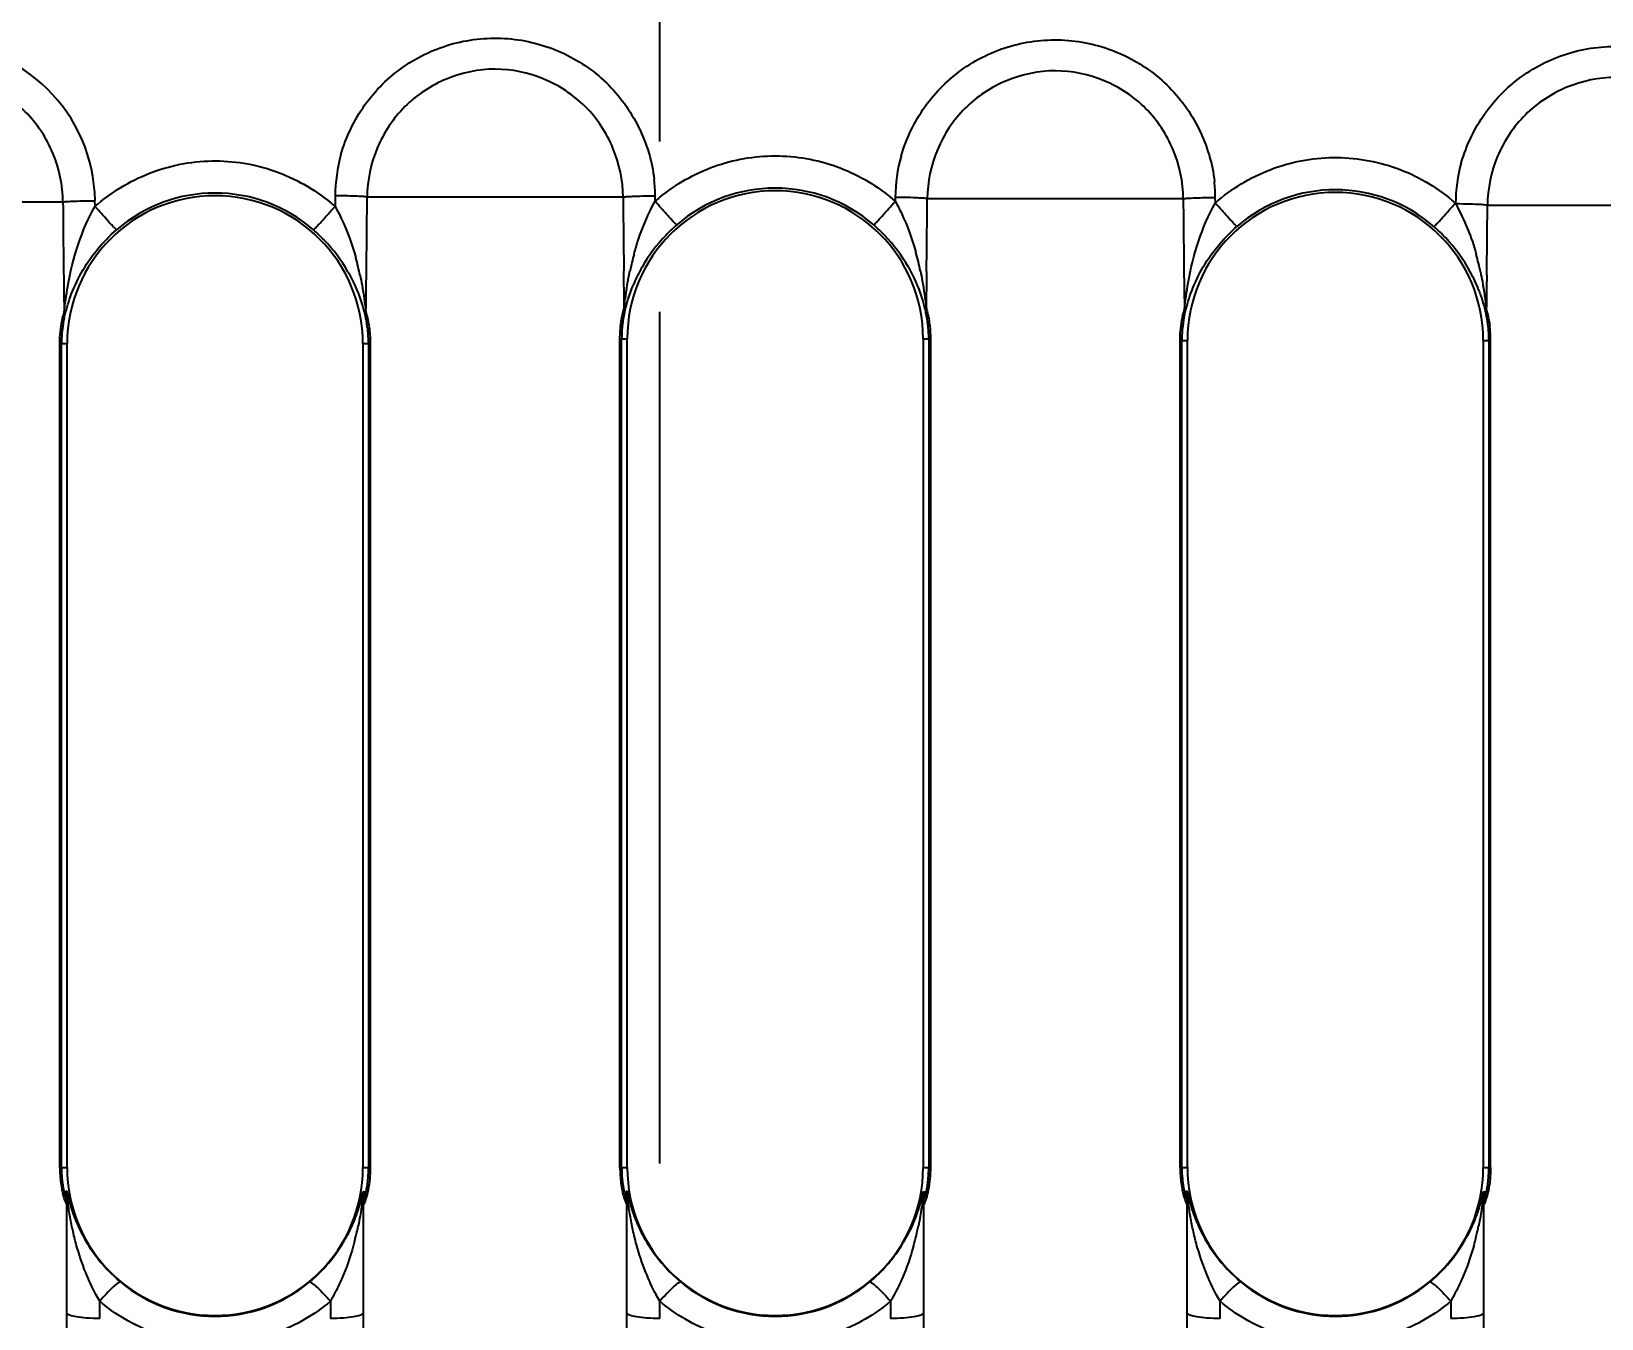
# Model space of a CAD drawing. Header units: millimetres. Extents: x 1147 to 12155, y -6137 to -4403.
# Drawn here: x 4084.55 to 4132.47, y -5163.33 to -5124.06 of the extents above; entities that cross this region are included whole.
import ezdxf

# ---------------------------------------------------------------- set-up
doc = ezdxf.new("R2010")
doc.units = ezdxf.units.MM
doc.header["$LTSCALE"] = 16.335
doc.header["$PDMODE"] = 3
doc.header["$PDSIZE"] = 0.3125
doc.linetypes.add('CENTER', pattern=[0.6, 0.375, -0.075, 0.075, -0.075])
doc.linetypes.add('HIDDEN', pattern=[0.2, 0.1, -0.1])
doc.layers.get('0').update_dxf_attribs({"linetype": 'CONTINUOUS'})
doc.layers.get('Defpoints').update_dxf_attribs({"linetype": 'CONTINUOUS'})
doc.layers.add('DEFAULT_2', color=8, linetype='HIDDEN')
doc.styles.get("Standard").update_dxf_attribs({"font": 'txt', "width": 0.8})
doc.dimstyles.get("Standard").update_dxf_attribs({"dimtxt": 0.15625, "dimasz": 0.1875, "dimexe": 0.125, "dimexo": 0.0625, "dimtad": 0, "dimtih": 1, "dimtoh": 1, "dimdsep": 46, "dimtxsty": 'Standard', "dimcen": 0.09, "dimadec": 0, "dimazin": 0, "dimtp": 0.01, "dimtm": 0.01, "dimtfac": 1, "dimtofl": 0, "dimtmove": 0, "dimatfit": 3, "dimfxl": 0, "dimtolj": 1, "dimarcsym": 0})

# ---------------------------------------------------------------- blocks, each defined once
blk = doc.blocks.new('*D704')
at = {"color": 4, "lineweight": -2}
blk.add_line((4350.879, -5108.772), (4392.478, -5108.772), dxfattribs=at)
at = {"layer": 'Defpoints', "color": 0}
for p in [(4350.817, -5108.772), (4392.478, -5108.772), (4103.729, -5263.772)]:
    blk.add_point(p, dxfattribs=at)
at = {"color": 6, "insert": (4406.344, -5108.772), "char_height": 8, "attachment_point": 5}
blk.add_mtext('\\A1;155.00', dxfattribs=at)
blk = doc.blocks.new('*D705')
at = {"color": 4, "lineweight": -2}
blk.add_line((4348.791, -5058.772), (4392.478, -5058.772), dxfattribs=at)
at = {"layer": 'Defpoints', "color": 0}
for p in [(4348.729, -5058.772), (4392.478, -5058.772), (4103.729, -5263.772)]:
    blk.add_point(p, dxfattribs=at)
at = {"color": 6, "insert": (4406.878, -5058.772), "char_height": 8, "attachment_point": 5}
blk.add_mtext('\\A1;205.00', dxfattribs=at)
blk = doc.blocks.new('*D711')
at = {"color": 4, "lineweight": -2}
blk.add_line((4103.729, -5038.7), (4103.729, -5013.344), dxfattribs=at)
at = {"layer": 'Defpoints', "color": 0}
for p in [(4103.729, -5013.344), (4103.729, -5038.762), (4103.729, -5263.772)]:
    blk.add_point(p, dxfattribs=at)
at = {"color": 6, "insert": (4103.729, -5005.344), "char_height": 8, "attachment_point": 5, "rotation": 90}
blk.add_mtext('\\A1;0.00', dxfattribs=at)
blk = doc.blocks.new('*D712')
at = {"color": 4, "lineweight": -2}
blk.add_line((4278.729, -5051.259), (4278.729, -5013.344), dxfattribs=at)
at = {"layer": 'Defpoints', "color": 0}
for p in [(4278.729, -5013.344), (4278.729, -5051.321), (4103.729, -5263.772)]:
    blk.add_point(p, dxfattribs=at)
at = {"color": 6, "insert": (4278.729, -4999.477), "char_height": 8, "attachment_point": 5, "rotation": 90}
blk.add_mtext('\\A1;175.00', dxfattribs=at)
blk = doc.blocks.new('*D713')
at = {"color": 4, "lineweight": -2}
blk.add_line((4348.729, -5054.498), (4348.729, -5013.344), dxfattribs=at)
at = {"layer": 'Defpoints', "color": 0}
for p in [(4348.729, -5013.344), (4348.729, -5054.56), (4103.729, -5263.772)]:
    blk.add_point(p, dxfattribs=at)
at = {"color": 6, "insert": (4348.729, -4998.41), "char_height": 8, "attachment_point": 5, "rotation": 90}
blk.add_mtext('\\A1;245.00', dxfattribs=at)
blk = doc.blocks.new('*D715')
at = {"color": 4, "lineweight": -2}
blk.add_line((3856.578, -5108.772), (3814.98, -5108.772), dxfattribs=at)
at = {"layer": 'Defpoints', "color": 0}
for p in [(3814.98, -5108.772), (3856.641, -5108.772), (4103.729, -5263.772)]:
    blk.add_point(p, dxfattribs=at)
at = {"color": 6, "insert": (3801.113, -5108.772), "char_height": 8, "attachment_point": 5}
blk.add_mtext('\\A1;155.00', dxfattribs=at)
blk = doc.blocks.new('*D716')
at = {"color": 4, "lineweight": -2}
blk.add_line((3858.666, -5058.772), (3814.98, -5058.772), dxfattribs=at)
at = {"layer": 'Defpoints', "color": 0}
for p in [(3814.98, -5058.772), (3858.729, -5058.772), (4103.729, -5263.772)]:
    blk.add_point(p, dxfattribs=at)
at = {"color": 6, "insert": (3800.58, -5058.772), "char_height": 8, "attachment_point": 5}
blk.add_mtext('\\A1;205.00', dxfattribs=at)
blk = doc.blocks.new('*D721')
at = {"color": 4, "lineweight": -2}
blk.add_line((3858.729, -5054.498), (3858.729, -5013.344), dxfattribs=at)
at = {"layer": 'Defpoints', "color": 0}
for p in [(3858.729, -5013.344), (3858.729, -5054.56), (4103.729, -5263.772)]:
    blk.add_point(p, dxfattribs=at)
at = {"color": 6, "insert": (3858.729, -4998.41), "char_height": 8, "attachment_point": 5, "rotation": 90}
blk.add_mtext('\\A1;245.00', dxfattribs=at)

msp = doc.modelspace()

# ---------------------------------------------------------------- linework, layer by layer
at = {"color": 1, "linetype": 'CENTER', "ltscale": 4.241886}
msp.add_line((4103.729, -5532.772), (4103.729, -4991.772), dxfattribs=at)
at = {"color": 7, "linetype": 'Continuous'}
for p, q in [((4093.819, -5129.075), (4093.816, -5129.395)), ((4094.796, -5129.112), (4102.607, -5129.112)), ((4103.586, -5129.245), (4103.585, -5129.075)), ((4110.914, -5129.126), (4110.911, -5129.245)), ((4120.679, -5129.294), (4120.677, -5129.125)), ((4077.702, -5129.263), (4085.515, -5129.263)), ((4086.493, -5129.396), (4086.491, -5129.225)), ((4111.889, -5129.163), (4119.701, -5129.163)), ((4128.982, -5129.364), (4136.794, -5129.364)), ((4102.511, -5158.724), (4102.511, -5133.436)), ((4102.511, -5133.436), (4102.734, -5133.436)), ((4102.563, -5158.724), (4102.563, -5133.436)), ((4102.734, -5158.724), (4102.734, -5133.436)), ((4111.762, -5133.436), (4111.762, -5158.724)), ((4111.762, -5133.436), (4111.986, -5133.436)), ((4111.934, -5133.436), (4111.934, -5158.724)), ((4111.986, -5133.436), (4111.986, -5158.724)), ((4085.417, -5158.724), (4085.417, -5133.587)), ((4085.417, -5133.587), (4085.641, -5133.587)), ((4085.469, -5158.724), (4085.469, -5133.587)), ((4085.641, -5158.724), (4085.641, -5133.587)), ((4094.668, -5133.587), (4094.668, -5158.724)), ((4094.668, -5133.587), (4094.892, -5133.587)), ((4094.84, -5133.587), (4094.84, -5158.724)), ((4094.892, -5133.587), (4094.892, -5158.724)), ((4119.604, -5158.724), (4119.604, -5133.486)), ((4119.604, -5133.486), (4119.828, -5133.486)), ((4119.656, -5158.724), (4119.656, -5133.486)), ((4119.828, -5158.724), (4119.828, -5133.486)), ((4128.855, -5133.486), (4128.855, -5158.724)), ((4128.855, -5133.486), (4129.079, -5133.486)), ((4129.027, -5133.486), (4129.027, -5158.724)), ((4129.079, -5158.724), (4129.079, -5133.486)), ((4085.417, -5158.724), (4085.641, -5158.724)), ((4094.668, -5158.724), (4094.892, -5158.724)), ((4102.511, -5158.724), (4102.734, -5158.724)), ((4111.762, -5158.724), (4111.986, -5158.724)), ((4119.604, -5158.724), (4119.828, -5158.724)), ((4128.855, -5158.724), (4129.079, -5158.724)), ((4085.63, -5163.152), (4085.63, -5159.603)), ((4094.679, -5159.603), (4094.679, -5163.152)), ((4102.723, -5163.152), (4102.723, -5159.603)), ((4111.773, -5159.603), (4111.773, -5163.152)), ((4119.817, -5163.152), (4119.817, -5159.603)), ((4128.866, -5159.603), (4128.866, -5163.152)), ((4086.635, -5163.332), (4086.635, -5162.802)), ((4093.674, -5162.802), (4093.674, -5163.332)), ((4103.729, -5163.332), (4103.729, -5162.802)), ((4110.767, -5162.802), (4110.767, -5163.332)), ((4120.822, -5163.332), (4120.822, -5162.802)), ((4127.861, -5162.802), (4127.861, -5163.332))]:
    msp.add_line(p, q, dxfattribs=at)
for centre, radius, start, end in [((4103.729, -7118.947), 1999.166, 85.604565, 94.395435), ((4081.608, -5129.296), 4.886, 0.8359, 179.1817), ((4132.581, -5129.31), 4.57, 164.2029, 179.9649), ((4099.126, -5129.073), 4.459, 359.974, 6.2887), ((4116.664, -5129.089), 4.013, 359.4733, 6.3789), ((4090.155, -5133.587), 4.514, 0, 180), ((4090.155, -5133.577), 4.584, 49.0593, 130.9599), ((3476.951, -5124.4), 617.863, 359.236396, 359.563006), ((4643.385, -5125.089), 540.792, 180.42622, 180.66495), ((4107.248, -5133.436), 4.514, 0, 180), ((4107.222, -5133.38), 5.507, 129.3533, 131.3226), ((4107.248, -5133.427), 4.585, 49.0381, 130.9572), ((4107.276, -5133.378), 5.504, 48.6719, 50.6404), ((4124.342, -5133.486), 4.514, 0, 180), ((4124.342, -5133.477), 4.585, 48.8633, 130.9494), ((4705.48, -5124.417), 619.984, 180.447881, 180.759619), ((4089.956, -5133.858), 5.9, 49.142, 50.9916), ((3569.335, -5125.084), 542.568, 359.33486, 359.56931), ((4727.14, -5124.547), 607.457, 180.435322, 180.753863), ((4124.394, -5133.349), 5.424, 48.1818, 49.7257), ((4127.786, -5153.189), 23.865, 88.4217, 89.4631), ((3585.688, -5125.208), 543.31, 359.33797, 359.56175), ((4107.554, -5133.777), 5.05, 130.9698, 136.2192), ((4106.943, -5133.777), 5.049, 43.7413, 49.0259), ((4124.095, -5133.766), 4.965, 43.3006, 48.9118), ((4089.855, -5133.921), 5.041, 43.9137, 49.0511), ((4089.94, -5133.84), 4.923, 29.8155, 43.9236), ((4107.445, -5133.677), 4.902, 136.1861, 150.3353), ((4107.036, -5133.688), 4.921, 29.6122, 43.7459), ((4124.133, -5133.736), 4.917, 28.3599, 43.3449), ((4085.622, -5133.409), 9.16, 11.9764, 15.4253), ((4111.828, -5133.269), 9.21, 164.7995, 168.0906), ((4102.711, -5133.259), 9.166, 11.8792, 15.4897), ((4119.258, -5133.443), 9.729, 12.1196, 15.322), ((4107.422, -5133.662), 4.875, 150.3488, 157.1457), ((4124.168, -5133.713), 4.875, 21.2439, 28.315), ((4125.514, -5133.475), 3.564, 3.6663, 7.1968), ((4124.946, -5133.51), 4.132, 0.3343, 3.6454), ((4090.155, -5158.724), 4.514, 180, 0), ((4107.248, -5158.724), 4.514, 180, 0), ((4124.342, -5158.724), 4.514, 180, 0), ((4060.267, -5158.593), 25.363, 357.655, 357.9277), ((4084.688, -5159.827), 0.942, 0.0141, 12.0456), ((4057.822, -5158.504), 27.81, 357.9269, 358.0608), ((4084.72, -5159.603), 0.91, 0.0251, 10.0006), ((4095.583, -5159.602), 0.903, 170.0415, 180.0866), ((4095.621, -5159.827), 0.942, 167.9548, 179.984), ((4121.3, -5158.544), 26.622, 181.9381, 182.3377), ((4077.361, -5158.593), 25.363, 357.655, 357.9277), ((4101.782, -5159.827), 0.942, 0.0141, 12.0456), ((4074.915, -5158.504), 27.81, 357.9269, 358.0608), ((4101.814, -5159.603), 0.91, 0.0251, 10.0006), ((4112.676, -5159.602), 0.903, 170.0415, 180.0866), ((4112.715, -5159.827), 0.942, 167.9548, 179.984), ((4138.393, -5158.544), 26.622, 181.9381, 182.3377), ((4094.454, -5158.593), 25.363, 357.655, 357.9277), ((4118.875, -5159.827), 0.942, 0.0141, 12.0456), ((4092.009, -5158.504), 27.81, 357.9269, 358.0608), ((4118.907, -5159.603), 0.91, 0.0251, 10.0006), ((4129.77, -5159.602), 0.903, 170.0415, 180.0866), ((4129.808, -5159.827), 0.942, 167.9548, 179.984), ((4155.487, -5158.544), 26.622, 181.9381, 182.3377), ((4085.852, -5158.729), 8.852, 344.3403, 348.4216), ((4102.946, -5158.729), 8.852, 344.3403, 348.4216), ((4120.039, -5158.729), 8.852, 344.3403, 348.4216), ((4090.155, -5158.776), 4.486, 230.0544, 309.9456), ((4107.248, -5158.776), 4.486, 230.0544, 309.9456), ((4124.342, -5158.776), 4.486, 230.0544, 309.9456)]:
    msp.add_arc(centre, radius, start, end, dxfattribs=at)
for points, knots in [([(4093.995, -5127.821), (4094.152, -5127.286), (4094.64, -5126.257), (4095.853, -5125.059), (4097.4, -5124.341), (4099.098, -5124.186), (4100.75, -5124.607), (4102.165, -5125.561), (4103.163, -5126.94), (4103.495, -5128.031), (4103.558, -5128.584)], [0, 0, 0, 0, 0.125, 0.250014, 0.375025, 0.500045, 0.62506, 0.750081, 0.875068, 1, 1, 1, 1]), ([(4111.09, -5127.866), (4111.248, -5127.331), (4111.737, -5126.301), (4112.954, -5125.104), (4114.503, -5124.387), (4116.203, -5124.239), (4117.853, -5124.669), (4119.267, -5125.62), (4120.101, -5126.774), (4120.507, -5127.815), (4120.626, -5128.365), (4120.652, -5128.643)], [0, 0, 0, 0, 0.12504, 0.250095, 0.375148, 0.500214, 0.625232, 0.75013, 0.874839, 0.937484, 1, 1, 1, 1]), ([(4128.183, -5128.066), (4128.342, -5127.531), (4128.831, -5126.502), (4130.046, -5125.305), (4131.595, -5124.589), (4133.294, -5124.437), (4134.945, -5124.863), (4136.36, -5125.82), (4137.355, -5127.202), (4137.685, -5128.294), (4137.746, -5128.848)], [0, 0, 0, 0, 0.124999, 0.250012, 0.375022, 0.500042, 0.625058, 0.750077, 0.875066, 1, 1, 1, 1]), ([(4102.607, -5129.112), (4102.603, -5128.605), (4102.387, -5127.585), (4101.53, -5126.285), (4100.23, -5125.427), (4098.705, -5125.107), (4097.18, -5125.424), (4095.877, -5126.281), (4095.017, -5127.582), (4094.8, -5128.604), (4094.796, -5129.112)], [0, 0, 0, 0, 0.125098, 0.250005, 0.374905, 0.499683, 0.624478, 0.749467, 0.874598, 1, 1, 1, 1]), ([(4119.701, -5129.163), (4119.696, -5128.656), (4119.481, -5127.636), (4118.624, -5126.335), (4117.324, -5125.478), (4115.799, -5125.158), (4114.273, -5125.474), (4112.971, -5126.331), (4112.11, -5127.632), (4111.893, -5128.654), (4111.889, -5129.163)], [0, 0, 0, 0, 0.125095, 0.249996, 0.374892, 0.499668, 0.624466, 0.749461, 0.874598, 1, 1, 1, 1]), ([(4085.515, -5129.263), (4085.51, -5128.756), (4085.294, -5127.737), (4084.437, -5126.436), (4083.137, -5125.578), (4081.612, -5125.258), (4080.086, -5125.575), (4078.784, -5126.431), (4077.923, -5127.733), (4077.707, -5128.755), (4077.702, -5129.263)], [0, 0, 0, 0, 0.125071, 0.249972, 0.374885, 0.499675, 0.624474, 0.749465, 0.874594, 1, 1, 1, 1]), ([(4136.794, -5129.364), (4136.79, -5128.857), (4136.574, -5127.837), (4135.717, -5126.537), (4134.417, -5125.679), (4132.893, -5125.359), (4131.367, -5125.676), (4130.064, -5126.532), (4129.203, -5127.833), (4128.986, -5128.855), (4128.982, -5129.364)], [0, 0, 0, 0, 0.125093, 0.249989, 0.374879, 0.499655, 0.624455, 0.749456, 0.874598, 1, 1, 1, 1]), ([(4086.493, -5129.396), (4086.982, -5128.973), (4088.11, -5128.278), (4090.056, -5127.898), (4092.015, -5128.209), (4093.166, -5128.866), (4093.67, -5129.273)], [0, 0, 0, 0, 0.249943, 0.499951, 0.749957, 1, 1, 1, 1]), ([(4103.73, -5129.122), (4104.219, -5128.721), (4105.343, -5128.08), (4107.248, -5127.749), (4109.154, -5128.08), (4110.278, -5128.721), (4110.767, -5129.122)], [0, 0, 0, 0, 0.250043, 0.5, 0.749957, 1, 1, 1, 1]), ([(4120.679, -5129.294), (4121.17, -5128.864), (4122.312, -5128.168), (4124.274, -5127.793), (4126.244, -5128.119), (4127.403, -5128.789), (4127.9, -5129.211)], [0, 0, 0, 0, 0.249995, 0.499989, 0.74998, 1, 1, 1, 1]), ([(4094.796, -5129.112), (4094.753, -5129.105), (4094.633, -5129.098), (4094.308, -5129.081), (4094.025, -5129.077), (4093.819, -5129.075)], [0, 0, 0, 0, 0.133581, 0.367162, 1, 1, 1, 1]), ([(4102.607, -5129.112), (4102.65, -5129.105), (4102.769, -5129.098), (4103.095, -5129.081), (4103.378, -5129.077), (4103.585, -5129.075)], [0, 0, 0, 0, 0.132518, 0.36516, 1, 1, 1, 1]), ([(4111.889, -5129.163), (4111.846, -5129.156), (4111.726, -5129.148), (4111.401, -5129.131), (4111.118, -5129.127), (4110.912, -5129.125)], [0, 0, 0, 0, 0.133435, 0.366935, 1, 1, 1, 1]), ([(4119.701, -5129.163), (4119.743, -5129.156), (4119.862, -5129.148), (4120.187, -5129.132), (4120.47, -5129.127), (4120.676, -5129.125)], [0, 0, 0, 0, 0.132483, 0.364989, 1, 1, 1, 1]), ([(4085.515, -5129.263), (4085.557, -5129.256), (4085.676, -5129.248), (4086.001, -5129.231), (4086.284, -5129.227), (4086.491, -5129.225)], [0, 0, 0, 0, 0.132392, 0.364926, 1, 1, 1, 1]), ([(4085.55, -5132.636), (4085.581, -5132.368), (4085.673, -5131.67), (4085.943, -5130.568), (4086.282, -5129.768), (4086.493, -5129.396)], [0, 0, 0, 0, 0.238237, 0.622282, 1, 1, 1, 1]), ([(4087.149, -5130.115), (4087.141, -5130.112), (4087.121, -5130.089), (4087.078, -5130.049), (4087.015, -5129.982), (4086.894, -5129.851), (4086.718, -5129.653), (4086.57, -5129.485), (4086.493, -5129.396)], [0, 0, 0, 0, 0.027303, 0.088909, 0.183502, 0.309648, 0.638211, 1, 1, 1, 1]), ([(4093.159, -5130.114), (4093.167, -5130.111), (4093.187, -5130.088), (4093.23, -5130.049), (4093.293, -5129.981), (4093.414, -5129.851), (4093.591, -5129.652), (4093.739, -5129.484), (4093.816, -5129.395)], [0, 0, 0, 0, 0.027273, 0.08878, 0.183259, 0.309323, 0.637929, 1, 1, 1, 1]), ([(4093.816, -5129.396), (4093.884, -5129.516), (4094.145, -5130.021), (4094.338, -5130.559), (4094.452, -5130.973)], [0, 0, 0, 0, 0.244042, 1, 1, 1, 1]), ([(4102.941, -5130.854), (4102.979, -5130.712), (4103.145, -5130.158), (4103.373, -5129.62), (4103.586, -5129.244)], [0, 0, 0, 0, 0.253976, 1, 1, 1, 1]), ([(4104.243, -5129.964), (4104.235, -5129.961), (4104.214, -5129.938), (4104.171, -5129.898), (4104.109, -5129.83), (4103.987, -5129.7), (4103.811, -5129.501), (4103.663, -5129.333), (4103.586, -5129.244)], [0, 0, 0, 0, 0.027294, 0.088906, 0.183514, 0.309682, 0.638276, 1, 1, 1, 1]), ([(4110.254, -5129.964), (4110.262, -5129.961), (4110.282, -5129.939), (4110.325, -5129.899), (4110.388, -5129.831), (4110.509, -5129.7), (4110.685, -5129.502), (4110.834, -5129.333), (4110.911, -5129.245)], [0, 0, 0, 0, 0.027227, 0.088711, 0.183181, 0.309251, 0.6379, 1, 1, 1, 1]), ([(4110.911, -5129.244), (4110.979, -5129.364), (4111.238, -5129.865), (4111.43, -5130.4), (4111.544, -5130.811)], [0, 0, 0, 0, 0.244018, 1, 1, 1, 1]), ([(4119.736, -5132.54), (4119.766, -5132.271), (4119.859, -5131.571), (4120.129, -5130.467), (4120.468, -5129.666), (4120.679, -5129.294)], [0, 0, 0, 0, 0.238575, 0.622471, 1, 1, 1, 1]), ([(4121.337, -5130.014), (4121.328, -5130.01), (4121.308, -5129.988), (4121.265, -5129.948), (4121.203, -5129.88), (4121.081, -5129.75), (4120.905, -5129.551), (4120.756, -5129.383), (4120.679, -5129.294)], [0, 0, 0, 0, 0.027296, 0.088914, 0.18353, 0.309706, 0.63831, 1, 1, 1, 1]), ([(4127.349, -5130.015), (4127.357, -5130.012), (4127.376, -5129.99), (4127.419, -5129.95), (4127.481, -5129.883), (4127.601, -5129.753), (4127.777, -5129.556), (4127.924, -5129.388), (4128.001, -5129.3)], [0, 0, 0, 0, 0.027125, 0.088412, 0.182644, 0.308501, 0.637065, 1, 1, 1, 1]), ([(4128.017, -5129.325), (4128.142, -5129.576), (4128.397, -5130.073), (4128.569, -5130.605), (4128.642, -5130.873)], [0, 0, 0, 0, 0.50264, 1, 1, 1, 1]), ([(4128.982, -5129.364), (4128.919, -5129.353), (4128.739, -5129.344), (4128.56, -5129.336), (4128.444, -5129.333)], [0, 0, 0, 0, 0.353799, 1, 1, 1, 1]), ([(4119.741, -5132.707), (4119.794, -5132.485), (4119.926, -5132.013), (4120.368, -5131.047), (4120.906, -5130.388), (4121.337, -5130.014)], [0, 0, 0, 0, 0.215875, 0.461488, 1, 1, 1, 1]), ([(4085.554, -5132.804), (4085.608, -5132.583), (4085.739, -5132.112), (4086.181, -5131.148), (4086.719, -5130.488), (4087.149, -5130.115)], [0, 0, 0, 0, 0.215481, 0.461189, 1, 1, 1, 1]), ([(4094.212, -5131.392), (4094.273, -5131.499), (4094.487, -5131.908), (4094.64, -5132.347), (4094.723, -5132.676)], [0, 0, 0, 0, 0.26617, 1, 1, 1, 1]), ([(4094.583, -5131.508), (4094.603, -5131.606), (4094.677, -5131.978), (4094.727, -5132.356), (4094.759, -5132.634)], [0, 0, 0, 0, 0.262106, 1, 1, 1, 1]), ([(4102.643, -5132.488), (4102.652, -5132.403), (4102.695, -5132.027), (4102.756, -5131.654), (4102.817, -5131.368)], [0, 0, 0, 0, 0.227541, 1, 1, 1, 1]), ([(4111.314, -5131.256), (4111.374, -5131.362), (4111.585, -5131.769), (4111.736, -5132.205), (4111.818, -5132.531)], [0, 0, 0, 0, 0.265917, 1, 1, 1, 1]), ([(4111.681, -5131.372), (4111.701, -5131.468), (4111.774, -5131.838), (4111.823, -5132.212), (4111.854, -5132.489)], [0, 0, 0, 0, 0.261701, 1, 1, 1, 1]), ([(4128.77, -5131.401), (4128.791, -5131.496), (4128.865, -5131.875), (4128.919, -5132.257), (4128.948, -5132.543)], [0, 0, 0, 0, 0.254256, 1, 1, 1, 1]), ([(4102.647, -5132.656), (4102.663, -5132.59), (4102.737, -5132.288), (4102.836, -5131.992), (4102.93, -5131.769)], [0, 0, 0, 0, 0.219349, 1, 1, 1, 1]), ([(4128.712, -5131.946), (4128.732, -5131.999), (4128.807, -5132.202), (4128.868, -5132.409), (4128.908, -5132.564)], [0, 0, 0, 0, 0.261433, 1, 1, 1, 1]), ([(4102.606, -5132.622), (4102.609, -5132.609), (4102.62, -5132.565), (4102.633, -5132.521), (4102.643, -5132.488)], [0, 0, 0, 0, 0.271191, 1, 1, 1, 1]), ([(4111.854, -5132.489), (4111.864, -5132.526), (4111.915, -5132.709), (4111.949, -5132.896), (4111.964, -5133.045)], [0, 0, 0, 0, 0.205412, 1, 1, 1, 1]), ([(4085.417, -5133.587), (4085.417, -5133.494), (4085.43, -5133.174), (4085.483, -5132.854), (4085.55, -5132.636)], [0, 0, 0, 0, 0.289844, 1, 1, 1, 1]), ([(4085.554, -5132.804), (4085.527, -5132.918), (4085.487, -5133.178), (4085.469, -5133.441), (4085.469, -5133.587)], [0, 0, 0, 0, 0.443561, 1, 1, 1, 1]), ([(4094.723, -5132.676), (4094.731, -5132.708), (4094.742, -5132.751), (4094.752, -5132.793), (4094.754, -5132.803)], [0, 0, 0, 0, 0.768565, 1, 1, 1, 1]), ([(4094.84, -5133.587), (4094.84, -5133.44), (4094.822, -5133.177), (4094.782, -5132.916), (4094.754, -5132.803)], [0, 0, 0, 0, 0.557125, 1, 1, 1, 1]), ([(4094.759, -5132.634), (4094.769, -5132.672), (4094.82, -5132.855), (4094.855, -5133.043), (4094.87, -5133.193)], [0, 0, 0, 0, 0.204255, 1, 1, 1, 1]), ([(4102.511, -5133.436), (4102.511, -5133.361), (4102.519, -5133.087), (4102.559, -5132.814), (4102.606, -5132.622)], [0, 0, 0, 0, 0.274312, 1, 1, 1, 1]), ([(4102.647, -5132.656), (4102.62, -5132.769), (4102.58, -5133.029), (4102.563, -5133.29), (4102.563, -5133.436)], [0, 0, 0, 0, 0.444258, 1, 1, 1, 1]), ([(4111.818, -5132.531), (4111.826, -5132.563), (4111.837, -5132.605), (4111.847, -5132.647), (4111.849, -5132.657)], [0, 0, 0, 0, 0.768133, 1, 1, 1, 1]), ([(4111.934, -5133.436), (4111.934, -5133.29), (4111.916, -5133.029), (4111.876, -5132.77), (4111.849, -5132.657)], [0, 0, 0, 0, 0.555847, 1, 1, 1, 1]), ([(4119.604, -5133.486), (4119.604, -5133.394), (4119.617, -5133.075), (4119.67, -5132.757), (4119.736, -5132.54)], [0, 0, 0, 0, 0.289241, 1, 1, 1, 1]), ([(4119.741, -5132.707), (4119.713, -5132.82), (4119.674, -5133.079), (4119.656, -5133.341), (4119.656, -5133.486)], [0, 0, 0, 0, 0.44446, 1, 1, 1, 1]), ([(4128.908, -5132.564), (4128.911, -5132.577), (4128.923, -5132.626), (4128.935, -5132.674), (4128.943, -5132.71)], [0, 0, 0, 0, 0.266165, 1, 1, 1, 1]), ([(4129.027, -5133.486), (4129.027, -5133.412), (4129.018, -5133.152), (4128.987, -5132.891), (4128.943, -5132.71)], [0, 0, 0, 0, 0.283711, 1, 1, 1, 1]), ([(4128.948, -5132.543), (4128.953, -5132.558), (4128.973, -5132.627), (4128.991, -5132.697), (4129.002, -5132.752)], [0, 0, 0, 0, 0.219907, 1, 1, 1, 1]), ([(4129.002, -5132.752), (4129.007, -5132.774), (4129.026, -5132.865), (4129.04, -5132.958), (4129.05, -5133.029)], [0, 0, 0, 0, 0.234524, 1, 1, 1, 1]), ([(4085.417, -5158.724), (4085.417, -5158.805), (4085.423, -5158.966), (4085.444, -5159.19), (4085.485, -5159.415), (4085.511, -5159.564), (4085.63, -5159.913), (4085.63, -5159.827)], [0, 0, 0, 0, 0.21499, 0.42121, 0.609642, 0.77114, 1, 1, 1, 1]), ([(4085.469, -5158.724), (4085.469, -5158.836), (4085.477, -5159.001), (4085.501, -5159.211), (4085.521, -5159.35), (4085.544, -5159.465), (4085.565, -5159.557), (4085.585, -5159.609), (4085.595, -5159.644), (4085.603, -5159.646)], [0, 0, 0, 0, 0.358861, 0.52633, 0.677356, 0.80557, 0.905304, 0.971566, 1, 1, 1, 1]), ([(4094.892, -5158.724), (4094.892, -5158.956), (4094.862, -5159.277), (4094.773, -5159.637), (4094.73, -5159.77), (4094.707, -5159.817)], [0, 0, 0, 0, 0.62537, 0.85881, 1, 1, 1, 1]), ([(4094.815, -5159.149), (4094.819, -5159.115), (4094.833, -5158.974), (4094.84, -5158.832), (4094.84, -5158.724)], [0, 0, 0, 0, 0.240833, 1, 1, 1, 1]), ([(4102.511, -5158.724), (4102.511, -5158.805), (4102.517, -5158.966), (4102.538, -5159.19), (4102.579, -5159.415), (4102.605, -5159.564), (4102.723, -5159.913), (4102.723, -5159.827)], [0, 0, 0, 0, 0.21499, 0.42121, 0.609642, 0.77114, 1, 1, 1, 1]), ([(4102.563, -5158.724), (4102.563, -5158.836), (4102.571, -5159.001), (4102.594, -5159.211), (4102.615, -5159.35), (4102.638, -5159.465), (4102.658, -5159.557), (4102.679, -5159.609), (4102.688, -5159.644), (4102.697, -5159.646)], [0, 0, 0, 0, 0.358861, 0.52633, 0.677356, 0.80557, 0.905304, 0.971566, 1, 1, 1, 1]), ([(4111.986, -5158.724), (4111.986, -5158.956), (4111.956, -5159.277), (4111.866, -5159.637), (4111.823, -5159.77), (4111.8, -5159.817)], [0, 0, 0, 0, 0.62537, 0.85881, 1, 1, 1, 1]), ([(4111.909, -5159.149), (4111.913, -5159.115), (4111.927, -5158.974), (4111.934, -5158.832), (4111.934, -5158.724)], [0, 0, 0, 0, 0.240833, 1, 1, 1, 1]), ([(4119.604, -5158.724), (4119.604, -5158.805), (4119.61, -5158.966), (4119.631, -5159.19), (4119.672, -5159.415), (4119.698, -5159.564), (4119.817, -5159.913), (4119.817, -5159.827)], [0, 0, 0, 0, 0.21499, 0.42121, 0.609642, 0.77114, 1, 1, 1, 1]), ([(4119.656, -5158.724), (4119.656, -5158.836), (4119.664, -5159.001), (4119.688, -5159.211), (4119.708, -5159.35), (4119.731, -5159.465), (4119.752, -5159.557), (4119.772, -5159.609), (4119.782, -5159.644), (4119.79, -5159.646)], [0, 0, 0, 0, 0.358861, 0.52633, 0.677356, 0.80557, 0.905304, 0.971566, 1, 1, 1, 1]), ([(4129.079, -5158.724), (4129.079, -5158.957), (4129.049, -5159.279), (4128.959, -5159.64), (4128.916, -5159.772), (4128.893, -5159.819)], [0, 0, 0, 0, 0.626809, 0.860208, 1, 1, 1, 1]), ([(4129.002, -5159.149), (4129.006, -5159.115), (4129.02, -5158.974), (4129.027, -5158.832), (4129.027, -5158.724)], [0, 0, 0, 0, 0.240833, 1, 1, 1, 1]), ([(4094.7, -5159.63), (4094.7, -5159.636), (4094.703, -5159.654), (4094.729, -5159.616), (4094.738, -5159.565), (4094.77, -5159.455), (4094.793, -5159.315), (4094.809, -5159.207), (4094.815, -5159.149)], [0, 0, 0, 0, 0.031532, 0.058615, 0.179548, 0.387286, 0.666665, 1, 1, 1, 1]), ([(4111.794, -5159.63), (4111.794, -5159.636), (4111.796, -5159.654), (4111.822, -5159.616), (4111.831, -5159.565), (4111.863, -5159.455), (4111.887, -5159.315), (4111.902, -5159.207), (4111.909, -5159.149)], [0, 0, 0, 0, 0.031532, 0.058615, 0.179548, 0.387286, 0.666665, 1, 1, 1, 1]), ([(4128.887, -5159.63), (4128.887, -5159.636), (4128.89, -5159.654), (4128.916, -5159.616), (4128.925, -5159.565), (4128.957, -5159.455), (4128.98, -5159.315), (4128.996, -5159.207), (4129.002, -5159.149)], [0, 0, 0, 0, 0.031532, 0.058615, 0.179548, 0.387286, 0.666665, 1, 1, 1, 1]), ([(4085.921, -5161.072), (4085.881, -5160.926), (4085.826, -5160.704), (4085.765, -5160.408), (4085.725, -5160.188), (4085.69, -5159.971), (4085.668, -5159.802), (4085.649, -5159.667), (4085.645, -5159.619), (4085.63, -5159.557), (4085.63, -5159.593), (4085.63, -5159.603)], [0, 0, 0, 0, 0.292745, 0.438531, 0.582185, 0.722214, 0.857925, 0.920652, 0.965542, 0.980282, 1, 1, 1, 1]), ([(4094.679, -5159.603), (4094.679, -5159.498), (4094.619, -5159.997), (4094.585, -5160.181), (4094.544, -5160.405), (4094.524, -5160.505)], [0, 0, 0, 0, 0.341301, 0.66521, 1, 1, 1, 1]), ([(4103.015, -5161.072), (4102.975, -5160.926), (4102.92, -5160.704), (4102.859, -5160.408), (4102.819, -5160.188), (4102.784, -5159.971), (4102.761, -5159.802), (4102.742, -5159.667), (4102.739, -5159.619), (4102.724, -5159.557), (4102.723, -5159.593), (4102.723, -5159.603)], [0, 0, 0, 0, 0.292745, 0.438531, 0.582185, 0.722214, 0.857925, 0.920652, 0.965542, 0.980282, 1, 1, 1, 1]), ([(4111.773, -5159.603), (4111.773, -5159.498), (4111.712, -5159.997), (4111.678, -5160.181), (4111.638, -5160.405), (4111.617, -5160.505)], [0, 0, 0, 0, 0.341301, 0.66521, 1, 1, 1, 1]), ([(4120.108, -5161.072), (4120.068, -5160.926), (4120.013, -5160.704), (4119.952, -5160.408), (4119.912, -5160.188), (4119.877, -5159.971), (4119.855, -5159.802), (4119.836, -5159.667), (4119.832, -5159.619), (4119.817, -5159.557), (4119.817, -5159.593), (4119.817, -5159.603)], [0, 0, 0, 0, 0.292745, 0.438531, 0.582185, 0.722214, 0.857925, 0.920652, 0.965542, 0.980282, 1, 1, 1, 1]), ([(4128.866, -5159.603), (4128.866, -5159.498), (4128.806, -5159.997), (4128.772, -5160.181), (4128.731, -5160.405), (4128.711, -5160.505)], [0, 0, 0, 0, 0.341301, 0.66521, 1, 1, 1, 1]), ([(4094.707, -5159.817), (4094.702, -5159.828), (4094.688, -5159.865), (4094.679, -5159.834), (4094.679, -5159.827)], [0, 0, 0, 0, 0.623232, 1, 1, 1, 1]), ([(4111.8, -5159.817), (4111.795, -5159.828), (4111.781, -5159.865), (4111.773, -5159.834), (4111.773, -5159.827)], [0, 0, 0, 0, 0.623232, 1, 1, 1, 1]), ([(4128.893, -5159.819), (4128.888, -5159.829), (4128.874, -5159.864), (4128.866, -5159.834), (4128.866, -5159.827)], [0, 0, 0, 0, 0.611254, 1, 1, 1, 1]), ([(4086.635, -5162.802), (4086.595, -5162.734), (4086.437, -5162.451), (4086.3, -5162.155), (4086.208, -5161.927)], [0, 0, 0, 0, 0.243206, 1, 1, 1, 1]), ([(4094.027, -5162.105), (4094, -5162.166), (4093.893, -5162.403), (4093.772, -5162.635), (4093.674, -5162.802)], [0, 0, 0, 0, 0.255328, 1, 1, 1, 1]), ([(4103.729, -5162.802), (4103.689, -5162.734), (4103.53, -5162.451), (4103.393, -5162.155), (4103.302, -5161.927)], [0, 0, 0, 0, 0.243206, 1, 1, 1, 1]), ([(4111.12, -5162.105), (4111.094, -5162.166), (4110.987, -5162.403), (4110.866, -5162.635), (4110.767, -5162.802)], [0, 0, 0, 0, 0.255328, 1, 1, 1, 1]), ([(4120.822, -5162.802), (4120.782, -5162.734), (4120.624, -5162.451), (4120.487, -5162.155), (4120.395, -5161.927)], [0, 0, 0, 0, 0.243206, 1, 1, 1, 1]), ([(4128.214, -5162.105), (4128.187, -5162.166), (4128.08, -5162.403), (4127.959, -5162.635), (4127.861, -5162.802)], [0, 0, 0, 0, 0.255328, 1, 1, 1, 1]), ([(4087.274, -5162.216), (4087.265, -5162.213), (4087.235, -5162.223), (4087.158, -5162.27), (4087.023, -5162.387), (4086.839, -5162.573), (4086.705, -5162.722), (4086.635, -5162.802)], [0, 0, 0, 0, 0.034741, 0.098259, 0.315025, 0.636274, 1, 1, 1, 1]), ([(4093.035, -5162.216), (4093.046, -5162.212), (4093.08, -5162.226), (4093.131, -5162.259), (4093.202, -5162.315), (4093.322, -5162.422), (4093.482, -5162.586), (4093.61, -5162.728), (4093.674, -5162.802)], [0, 0, 0, 0, 0.039768, 0.112527, 0.216204, 0.346578, 0.663689, 1, 1, 1, 1]), ([(4104.368, -5162.216), (4104.358, -5162.213), (4104.329, -5162.223), (4104.252, -5162.27), (4104.117, -5162.387), (4103.933, -5162.573), (4103.798, -5162.722), (4103.729, -5162.802)], [0, 0, 0, 0, 0.034741, 0.098259, 0.315025, 0.636274, 1, 1, 1, 1]), ([(4110.128, -5162.216), (4110.14, -5162.212), (4110.173, -5162.226), (4110.225, -5162.259), (4110.296, -5162.315), (4110.416, -5162.422), (4110.576, -5162.586), (4110.703, -5162.728), (4110.767, -5162.802)], [0, 0, 0, 0, 0.039768, 0.112527, 0.216204, 0.346578, 0.663689, 1, 1, 1, 1]), ([(4121.461, -5162.216), (4121.452, -5162.213), (4121.422, -5162.223), (4121.345, -5162.27), (4121.21, -5162.387), (4121.026, -5162.573), (4120.892, -5162.722), (4120.822, -5162.802)], [0, 0, 0, 0, 0.034741, 0.098259, 0.315025, 0.636274, 1, 1, 1, 1]), ([(4127.222, -5162.216), (4127.233, -5162.212), (4127.267, -5162.226), (4127.318, -5162.259), (4127.389, -5162.315), (4127.509, -5162.422), (4127.669, -5162.586), (4127.797, -5162.728), (4127.861, -5162.802)], [0, 0, 0, 0, 0.039768, 0.112527, 0.216204, 0.346578, 0.663689, 1, 1, 1, 1]), ([(4085.63, -5185.467), (4085.63, -5183.612), (4085.579, -5179.893), (4085.535, -5174.309), (4085.579, -5168.726), (4085.63, -5165.007), (4085.63, -5163.152)], [0, 0, 0, 0, 0.249324, 0.499998, 0.750687, 1, 1, 1, 1]), ([(4086.635, -5163.332), (4086.502, -5163.332), (4086.267, -5163.325), (4085.948, -5163.287), (4085.76, -5163.248), (4085.63, -5163.189), (4085.63, -5163.152)], [0, 0, 0, 0, 0.384296, 0.684921, 0.894812, 1, 1, 1, 1]), ([(4093.674, -5162.802), (4093.191, -5163.212), (4092.069, -5163.871), (4090.155, -5164.213), (4088.24, -5163.871), (4087.118, -5163.212), (4086.635, -5162.802)], [0, 0, 0, 0, 0.249583, 0.500006, 0.750427, 1, 1, 1, 1]), ([(4094.679, -5163.152), (4094.679, -5163.189), (4094.549, -5163.248), (4094.362, -5163.287), (4094.042, -5163.325), (4093.807, -5163.332), (4093.674, -5163.332)], [0, 0, 0, 0, 0.105188, 0.315079, 0.615704, 1, 1, 1, 1]), ([(4094.679, -5163.152), (4094.679, -5165.007), (4094.73, -5168.726), (4094.774, -5174.309), (4094.73, -5179.893), (4094.679, -5183.612), (4094.679, -5185.467)], [0, 0, 0, 0, 0.249311, 0.500002, 0.750674, 1, 1, 1, 1]), ([(4102.723, -5185.467), (4102.723, -5183.612), (4102.673, -5179.893), (4102.629, -5174.309), (4102.673, -5168.726), (4102.723, -5165.007), (4102.723, -5163.152)], [0, 0, 0, 0, 0.249324, 0.499998, 0.750687, 1, 1, 1, 1]), ([(4103.729, -5163.332), (4103.595, -5163.332), (4103.361, -5163.325), (4103.041, -5163.287), (4102.853, -5163.248), (4102.723, -5163.189), (4102.723, -5163.152)], [0, 0, 0, 0, 0.384296, 0.684921, 0.894812, 1, 1, 1, 1]), ([(4110.767, -5162.802), (4110.284, -5163.212), (4109.163, -5163.871), (4107.248, -5164.213), (4105.333, -5163.871), (4104.212, -5163.212), (4103.729, -5162.802)], [0, 0, 0, 0, 0.249583, 0.500006, 0.750427, 1, 1, 1, 1]), ([(4111.773, -5163.152), (4111.773, -5163.189), (4111.643, -5163.248), (4111.455, -5163.287), (4111.136, -5163.325), (4110.901, -5163.332), (4110.767, -5163.332)], [0, 0, 0, 0, 0.105188, 0.315079, 0.615704, 1, 1, 1, 1]), ([(4111.773, -5163.152), (4111.773, -5165.007), (4111.824, -5168.726), (4111.867, -5174.309), (4111.823, -5179.893), (4111.773, -5183.612), (4111.773, -5185.467)], [0, 0, 0, 0, 0.249311, 0.500002, 0.750674, 1, 1, 1, 1]), ([(4119.817, -5185.467), (4119.817, -5183.612), (4119.766, -5179.893), (4119.722, -5174.309), (4119.766, -5168.726), (4119.817, -5165.007), (4119.817, -5163.152)], [0, 0, 0, 0, 0.249324, 0.499998, 0.750687, 1, 1, 1, 1]), ([(4120.822, -5163.332), (4120.689, -5163.332), (4120.454, -5163.325), (4120.135, -5163.287), (4119.947, -5163.248), (4119.817, -5163.189), (4119.817, -5163.152)], [0, 0, 0, 0, 0.384296, 0.684921, 0.894812, 1, 1, 1, 1]), ([(4127.861, -5162.802), (4127.378, -5163.212), (4126.256, -5163.871), (4124.342, -5164.213), (4122.427, -5163.871), (4121.305, -5163.212), (4120.822, -5162.802)], [0, 0, 0, 0, 0.249583, 0.500006, 0.750427, 1, 1, 1, 1]), ([(4128.866, -5163.152), (4128.866, -5163.189), (4128.736, -5163.248), (4128.549, -5163.287), (4128.229, -5163.325), (4127.994, -5163.332), (4127.861, -5163.332)], [0, 0, 0, 0, 0.105188, 0.315079, 0.615704, 1, 1, 1, 1]), ([(4128.866, -5163.152), (4128.866, -5165.007), (4128.917, -5168.726), (4128.961, -5174.31), (4128.917, -5179.893), (4128.866, -5183.612), (4128.866, -5185.467)], [0, 0, 0, 0, 0.249325, 0.5, 0.750675, 1, 1, 1, 1])]:
    msp.add_open_spline(points, degree=3, knots=knots, dxfattribs=at)
for points in [[(4093.995, -5127.821), (4093.882, -5128.228), (4093.824, -5128.653), (4093.821, -5129.075)], [(4111.09, -5127.866), (4110.975, -5128.274), (4110.917, -5128.702), (4110.914, -5129.126)], [(4102.643, -5132.488), (4102.638, -5132.114), (4102.633, -5131.74), (4102.629, -5131.366)], [(4111.867, -5131.383), (4111.863, -5131.751), (4111.859, -5132.12), (4111.854, -5132.489)], [(4128.961, -5131.486), (4128.957, -5131.838), (4128.953, -5132.19), (4128.948, -5132.543)], [(4102.647, -5132.656), (4102.654, -5132.601), (4102.652, -5132.544), (4102.643, -5132.488)], [(4111.849, -5132.657), (4111.842, -5132.601), (4111.844, -5132.544), (4111.854, -5132.489)], [(4085.554, -5132.804), (4085.561, -5132.749), (4085.559, -5132.691), (4085.55, -5132.636)], [(4094.754, -5132.803), (4094.748, -5132.747), (4094.749, -5132.69), (4094.759, -5132.634)], [(4119.741, -5132.707), (4119.747, -5132.652), (4119.745, -5132.595), (4119.736, -5132.54)], [(4128.943, -5132.71), (4128.937, -5132.654), (4128.939, -5132.598), (4128.948, -5132.543)], [(4094.87, -5133.193), (4094.884, -5133.324), (4094.89, -5133.455), (4094.892, -5133.587)], [(4111.964, -5133.045), (4111.978, -5133.175), (4111.983, -5133.305), (4111.986, -5133.436)], [(4086.208, -5161.927), (4086.096, -5161.648), (4086.001, -5161.362), (4085.921, -5161.072)], [(4094.375, -5161.118), (4094.281, -5161.454), (4094.166, -5161.785), (4094.027, -5162.105)], [(4103.302, -5161.927), (4103.189, -5161.648), (4103.095, -5161.362), (4103.015, -5161.072)], [(4111.469, -5161.118), (4111.374, -5161.454), (4111.259, -5161.785), (4111.12, -5162.105)], [(4120.395, -5161.927), (4120.283, -5161.648), (4120.188, -5161.362), (4120.108, -5161.072)], [(4128.562, -5161.118), (4128.468, -5161.454), (4128.353, -5161.785), (4128.214, -5162.105)]]:
    msp.add_open_spline(points, degree=3, dxfattribs=at)
at = {"layer": 'DEFAULT_2', "color": 8, "linetype": 'HIDDEN'}
for centre, radius, start, end in [((4090.308, -5158.55), 4.755, 204.0048, 212.4641), ((4107.402, -5158.55), 4.755, 204.0048, 212.4641), ((4124.495, -5158.55), 4.755, 204.0048, 212.4641), ((4090.37, -5158.508), 4.83, 212.4893, 230.1393), ((4089.995, -5158.546), 4.762, 328.2044, 331.7318), ((4107.464, -5158.508), 4.83, 212.4893, 230.1393), ((4107.089, -5158.546), 4.762, 328.2044, 331.7318), ((4124.557, -5158.508), 4.83, 212.4893, 230.1393), ((4124.182, -5158.546), 4.762, 328.2044, 331.7318)]:
    msp.add_arc(centre, radius, start, end, dxfattribs=at)
for points, knots in [([(4085.616, -5159.445), (4085.616, -5159.44), (4085.617, -5159.425), (4085.632, -5159.45), (4085.636, -5159.478), (4085.652, -5159.533), (4085.666, -5159.597), (4085.684, -5159.67), (4085.704, -5159.746), (4085.749, -5159.909), (4085.828, -5160.158), (4085.915, -5160.375), (4085.964, -5160.484)], [0, 0, 0, 0, 0.012979, 0.022308, 0.053739, 0.104199, 0.165791, 0.232669, 0.303205, 0.376293, 0.682255, 1, 1, 1, 1]), ([(4094.19, -5160.802), (4094.313, -5160.573), (4094.467, -5160.221), (4094.592, -5159.801), (4094.646, -5159.589), (4094.666, -5159.495), (4094.678, -5159.455)], [0, 0, 0, 0, 0.542831, 0.797747, 0.913384, 1, 1, 1, 1]), ([(4102.71, -5159.445), (4102.71, -5159.44), (4102.71, -5159.425), (4102.726, -5159.45), (4102.729, -5159.478), (4102.745, -5159.533), (4102.76, -5159.597), (4102.778, -5159.67), (4102.798, -5159.746), (4102.842, -5159.909), (4102.922, -5160.158), (4103.009, -5160.375), (4103.057, -5160.484)], [0, 0, 0, 0, 0.012979, 0.022308, 0.053739, 0.104199, 0.165791, 0.232669, 0.303205, 0.376293, 0.682255, 1, 1, 1, 1]), ([(4111.283, -5160.802), (4111.406, -5160.573), (4111.56, -5160.221), (4111.685, -5159.801), (4111.739, -5159.589), (4111.76, -5159.495), (4111.772, -5159.455)], [0, 0, 0, 0, 0.542831, 0.797747, 0.913384, 1, 1, 1, 1]), ([(4119.803, -5159.445), (4119.803, -5159.44), (4119.804, -5159.425), (4119.819, -5159.45), (4119.823, -5159.478), (4119.839, -5159.533), (4119.853, -5159.597), (4119.871, -5159.67), (4119.891, -5159.746), (4119.936, -5159.909), (4120.015, -5160.158), (4120.102, -5160.375), (4120.151, -5160.484)], [0, 0, 0, 0, 0.012979, 0.022308, 0.053739, 0.104199, 0.165791, 0.232669, 0.303205, 0.376293, 0.682255, 1, 1, 1, 1]), ([(4128.377, -5160.802), (4128.5, -5160.573), (4128.654, -5160.221), (4128.779, -5159.801), (4128.833, -5159.589), (4128.853, -5159.495), (4128.865, -5159.455)], [0, 0, 0, 0, 0.542831, 0.797747, 0.913384, 1, 1, 1, 1]), ([(4093.035, -5162.216), (4093.135, -5162.133), (4093.515, -5161.787), (4093.841, -5161.381), (4094.043, -5161.055)], [0, 0, 0, 0, 0.25291, 1, 1, 1, 1]), ([(4110.128, -5162.216), (4110.228, -5162.133), (4110.609, -5161.787), (4110.934, -5161.381), (4111.136, -5161.055)], [0, 0, 0, 0, 0.25291, 1, 1, 1, 1]), ([(4127.222, -5162.216), (4127.322, -5162.133), (4127.702, -5161.787), (4128.028, -5161.381), (4128.23, -5161.055)], [0, 0, 0, 0, 0.25291, 1, 1, 1, 1])]:
    msp.add_open_spline(points, degree=3, knots=knots, dxfattribs=at)

# ---------------------------------------------------------------- dimensions: what is measured, and where the dimension line sits
for feature_location, offset, dtype, origin, picture, middle in [((3858.729, -5054.56), (0, 41.216), 1, (4103.729, -5263.772), '*D721', (3858.729, -4998.41)), ((4348.729, -5054.56), (0, 41.216), 1, (4103.729, -5263.772), '*D713', (4348.729, -4998.41)), ((4278.729, -5051.321), (0, 37.977), 1, (4103.729, -5263.772), '*D712', (4278.729, -4999.477)), ((4103.728899025, -5038.762310964), (0, 25.418480263), 1, (4103.728899025, -5263.771513564), '*D711', (4103.728899025, -5005.343830701)), ((3858.729, -5058.772), (-43.749, 0), 0, (4103.729, -5263.772), '*D716', (3800.58, -5058.772)), ((4348.729, -5058.772), (43.749, 0), 0, (4103.729, -5263.772), '*D705', (4406.878, -5058.772)), ((3856.641, -5108.772), (-41.661, 0), 0, (4103.729, -5263.772), '*D715', (3801.113, -5108.772)), ((4350.817, -5108.772), (41.661, 0), 0, (4103.729, -5263.772), '*D704', (4406.344, -5108.772))]:
    dim = msp.add_ordinate_dim(feature_location=feature_location, offset=offset, dtype=dtype, origin=origin, dimstyle='Standard', override={"dimtxt": 8, "dimasz": 10, "dimgap": 0, "dimtih": 0, "dimtoh": 0, "dimzin": 0, "dimcen": 0, "dimclrd": 4, "dimclre": 4, "dimclrt": 6, "dimadec": 2, "dimtp": 0, "dimtm": 0, "dimtzin": 0})
    dim.commit()
    dim.dimension.update_dxf_attribs({"geometry": picture, "text_midpoint": middle})

doc.saveas('drawing.dxf')
